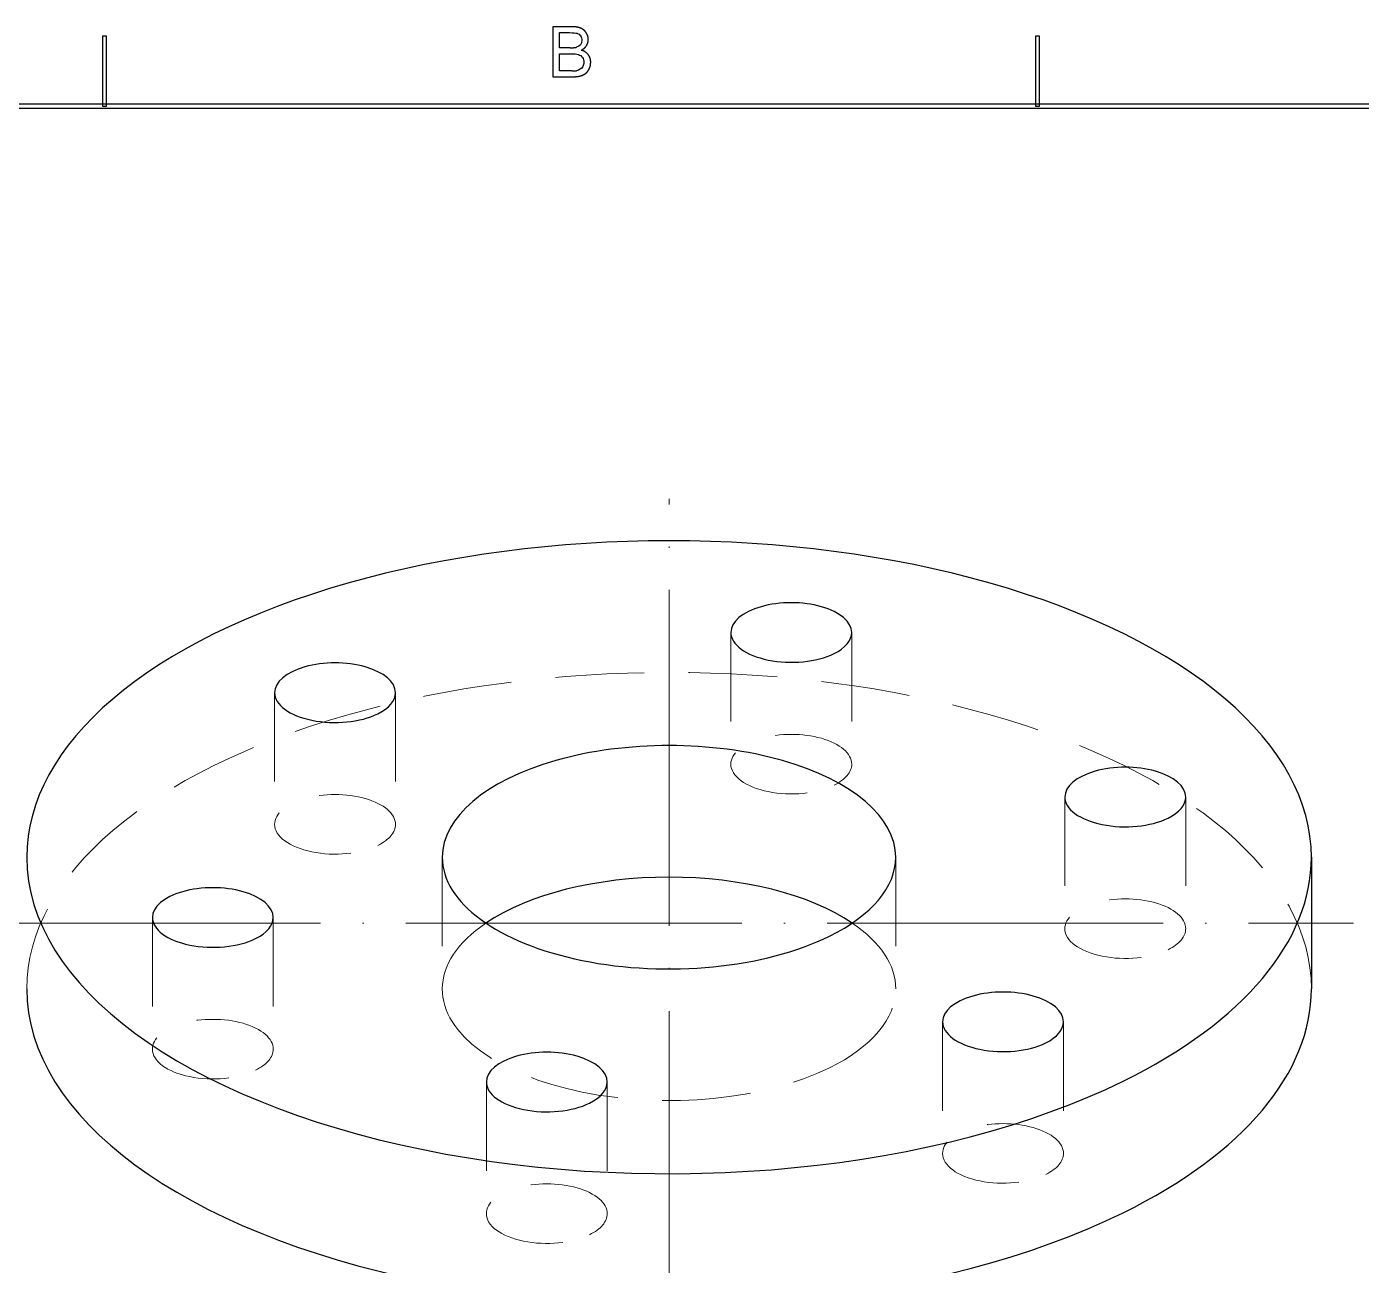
# Model space of a CAD drawing. Header units: millimetres. Extents: x -205 to 205, y -139 to 139.
# Drawn here: x 61.1 to 156.5, y 50.6 to 139 of the extents above; entities that cross this region are included whole.
import ezdxf

# ---------------------------------------------------------------- set-up
doc = ezdxf.new("R2010")
doc.units = ezdxf.units.MM
doc.linetypes.add('ACAD_ISO04W100', pattern=[30, 24, -3, 0, -3])
doc.linetypes.add('HIDDEN', pattern=[9.525, 6.35, -3.175])
for name, color, linetype, lineweight in [('center', 7, 'ACAD_ISO04W100', 13), ('hidden', 7, 'HIDDEN', 18), ('visible', 7, 'Continuous', 30)]:
    doc.layers.add(name, color=color, linetype=linetype, lineweight=lineweight)

msp = doc.modelspace()

# ---------------------------------------------------------------- linework, layer by layer
at = {"layer": 'center'}
for p, q in [((107, 44.7), (107, 105.3)), ((58.1, 75), (155.9, 75))]:
    msp.add_line(p, q, dxfattribs=at)
at = {"layer": 'hidden'}
for p, q in [((111.415, 95.751), (111.415, 86.351)), ((120.055, 95.751), (120.055, 86.351)), ((78.815, 91.45), (78.815, 82.05)), ((87.455, 91.45), (87.455, 82.05)), ((135.28, 84.001), (135.28, 74.601)), ((143.92, 84.001), (143.92, 74.601)), ((90.8, 79.7), (90.8, 70.3)), ((123.2, 79.7), (123.2, 70.3)), ((70.08, 75.399), (70.08, 65.999)), ((78.72, 75.399), (78.72, 65.999)), ((126.545, 67.95), (126.545, 58.55)), ((135.185, 67.95), (135.185, 58.55)), ((93.945, 63.649), (93.945, 54.249)), ((102.585, 63.649), (102.585, 54.249))]:
    msp.add_line(p, q, dxfattribs=at)
for centre, major_axis, start_param, end_param in [((107, 70.3), (45.9, 0), 0, 3.141593), ((115.735, 86.351), (4.32, 0), 0, 3.141593), ((115.735, 86.351), (4.32, 0), 3.141593, 5.497787), ((115.735, 86.351), (4.32, 0), 5.497787, 6.283185), ((83.135, 82.05), (4.32, 0), 0, 3.141593), ((83.135, 82.05), (4.32, 0), 3.141593, 5.497787), ((83.135, 82.05), (4.32, 0), 5.497787, 6.283185), ((139.6, 74.601), (4.32, 0), 0, 3.141593), ((107, 70.3), (16.2, 0), 2.511455, 3.141593), ((107, 70.3), (16.2, 0), 0, 0.630137), ((139.6, 74.601), (4.32, 0), 3.141593, 5.497787), ((139.6, 74.601), (4.32, 0), 5.497787, 6.283185), ((107, 70.3), (16.2, 0), 3.141593, 5.497787), ((107, 70.3), (16.2, 0), 5.497787, 6.283185), ((74.4, 65.999), (4.32, 0), 0, 3.141593), ((74.4, 65.999), (4.32, 0), 3.141593, 5.497787), ((74.4, 65.999), (4.32, 0), 5.497787, 6.283185), ((130.865, 58.55), (4.32, 0), 0, 3.141593), ((130.865, 58.55), (4.32, 0), 3.141593, 5.497787), ((130.865, 58.55), (4.32, 0), 5.497787, 6.283185), ((98.265, 54.249), (4.32, 0), 0, 3.141593), ((98.265, 54.249), (4.32, 0), 3.141593, 5.497787), ((98.265, 54.249), (4.32, 0), 5.497787, 6.283185)]:
    msp.add_ellipse(centre, major_axis=major_axis, ratio=0.492366, start_param=start_param, end_param=end_param, dxfattribs=at)
at = {"layer": 'visible'}
for p, q in [((66.527, 138.333), (66.527, 133.333)), ((66.807, 138.333), (66.527, 138.333)), ((66.807, 133.333), (66.807, 138.333)), ((98.699, 139.011), (98.699, 135.432)), ((100.042, 139.011), (98.699, 139.011)), ((99.172, 137.507), (99.172, 138.588)), ((99.172, 138.588), (99.888, 138.588)), ((133.193, 138.333), (133.193, 133.333)), ((133.473, 138.333), (133.193, 138.333)), ((133.473, 133.333), (133.473, 138.333)), ((99.946, 137.507), (99.172, 137.507)), ((99.172, 135.854), (99.172, 137.085)), ((99.172, 137.085), (100, 137.085)), ((98.699, 135.432), (100.063, 135.432)), ((100.063, 135.854), (99.172, 135.854)), ((200.14, 133.473), (-200.14, 133.473)), ((-199.86, 133.193), (199.86, 133.193)), ((66.527, 133.333), (66.807, 133.333)), ((133.193, 133.333), (133.473, 133.333)), ((152.9, 79.7), (152.9, 70.3))]:
    msp.add_line(p, q, dxfattribs=at)
for centre, major_axis, start_param, end_param in [((107, 79.7), (45.9, 0), 0, 3.141593), ((115.735, 95.751), (4.32, 0), 0, 3.141593), ((115.735, 95.751), (4.32, 0), 3.141593, 5.497787), ((115.735, 95.751), (4.32, 0), 5.497787, 6.283185), ((83.135, 91.45), (4.32, 0), 0, 3.141593), ((83.135, 91.45), (4.32, 0), 3.141593, 5.497787), ((83.135, 91.45), (4.32, 0), 5.497787, 6.283185), ((107, 79.7), (16.2, 0), 0, 3.141593), ((139.6, 84.001), (4.32, 0), 0, 3.141593), ((139.6, 84.001), (4.32, 0), 3.141593, 5.497787), ((139.6, 84.001), (4.32, 0), 5.497787, 6.283185), ((107, 79.7), (45.9, 0), 3.141593, 5.497787), ((107, 79.7), (16.2, 0), 3.141593, 5.497787), ((107, 79.7), (16.2, 0), 5.497787, 6.283185), ((107, 79.7), (45.9, 0), 5.497787, 6.283185), ((107, 70.3), (16.2, 0), 0.630137, 2.511455), ((74.4, 75.399), (4.32, 0), 0, 3.141593), ((74.4, 75.399), (4.32, 0), 3.141593, 5.497787), ((74.4, 75.399), (4.32, 0), 5.497787, 6.283185), ((107, 70.3), (45.9, 0), 3.141593, 5.497787), ((130.865, 67.95), (4.32, 0), 0, 3.141593), ((107, 70.3), (45.9, 0), 5.497787, 6.283185), ((130.865, 67.95), (4.32, 0), 3.141593, 5.497787), ((130.865, 67.95), (4.32, 0), 5.497787, 6.283185), ((98.265, 63.649), (4.32, 0), 0, 3.141593), ((98.265, 63.649), (4.32, 0), 3.141593, 5.497787), ((98.265, 63.649), (4.32, 0), 5.497787, 6.283185)]:
    msp.add_ellipse(centre, major_axis=major_axis, ratio=0.492366, start_param=start_param, end_param=end_param, dxfattribs=at)
for points, degree, knots in [([(99.888, 138.588), (100.145, 138.588), (100.326, 138.572), (100.432, 138.538), (100.538, 138.505), (100.619, 138.443), (100.676, 138.353), (100.733, 138.263), (100.762, 138.158), (100.762, 138.039), (100.762, 137.789), (100.639, 137.619), (100.398, 137.548)], 3, [0, 0, 0, 0, 1, 1, 1, 2, 2, 2, 3, 3, 3, 5.109589, 5.109589, 5.109589, 5.109589]), ([(100.728, 137.336), (100.979, 137.461), (101.104, 137.663), (101.228, 137.866), (101.228, 138.095), (101.228, 138.342), (101.088, 138.568), (100.947, 138.794), (100.699, 138.902), (100.452, 139.011), (100.042, 139.011)], 2, [0, 0, 0, 1, 1, 2, 2, 3.074468, 3.074468, 4.148936, 4.148936, 5.223404, 5.223404, 5.223404]), ([(100.063, 135.432), (100.405, 135.432), (100.641, 135.492), (100.876, 135.551), (101.033, 135.669), (101.189, 135.786), (101.295, 136.002), (101.401, 136.218), (101.401, 136.469), (101.401, 136.782), (101.227, 137.011), (101.052, 137.241), (100.728, 137.336)], 2, [0, 0, 0, 1, 1, 2, 2, 3, 3, 4, 4, 5.242718, 5.242718, 6.485437, 6.485437, 6.485437]), ([(100, 137.085), (100.228, 137.085), (100.402, 137.065), (100.524, 137.025), (100.645, 136.985), (100.74, 136.916), (100.808, 136.817), (100.876, 136.719), (100.911, 136.603), (100.911, 136.469), (100.911, 136.355), (100.887, 136.255), (100.84, 136.168), (100.744, 135.991), (100.605, 135.913), (100.386, 135.871)], 3, [0, 0, 0, 0, 1, 1, 1, 2, 2, 2, 3, 3, 3, 3.853659, 3.853659, 3.853659, 5.560976, 5.560976, 5.560976, 5.560976])]:
    msp.add_open_spline(points, degree=degree, knots=knots, dxfattribs=at)
for points in [[(99.946, 137.507), (100.261, 137.507), (100.398, 137.548)], [(100.063, 135.854), (100.293, 135.854), (100.386, 135.871)]]:
    msp.add_open_spline(points, degree=2, dxfattribs=at)

doc.saveas('drawing.dxf')
